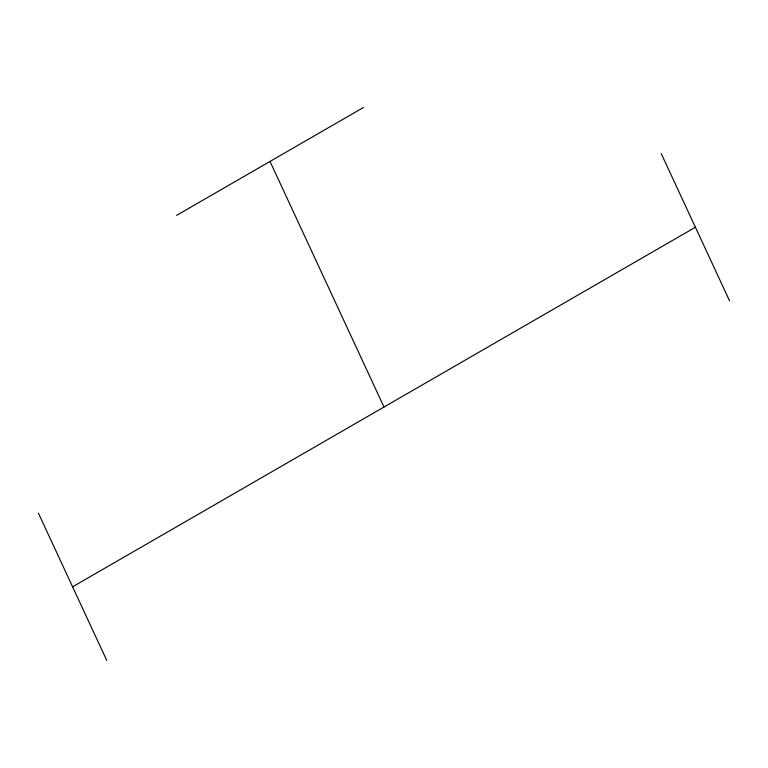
<?xml version="1.0" encoding="UTF-8"?>
<svg xmlns="http://www.w3.org/2000/svg" width="768" height="768" viewBox="0 0 768 768"><rect width="100%" height="100%" fill="white"/><g stroke="black" fill="none" stroke-linecap="round" stroke-linejoin="round"><path stroke-width="1.15" d="M176.592 215.376L363.437 107.501M72.595 586.819L695.405 227.242M661.21 153.562L729.6 300.922M270.019 161.434L384 407.03M38.4 513.139L106.79 660.499"/></g></svg>
